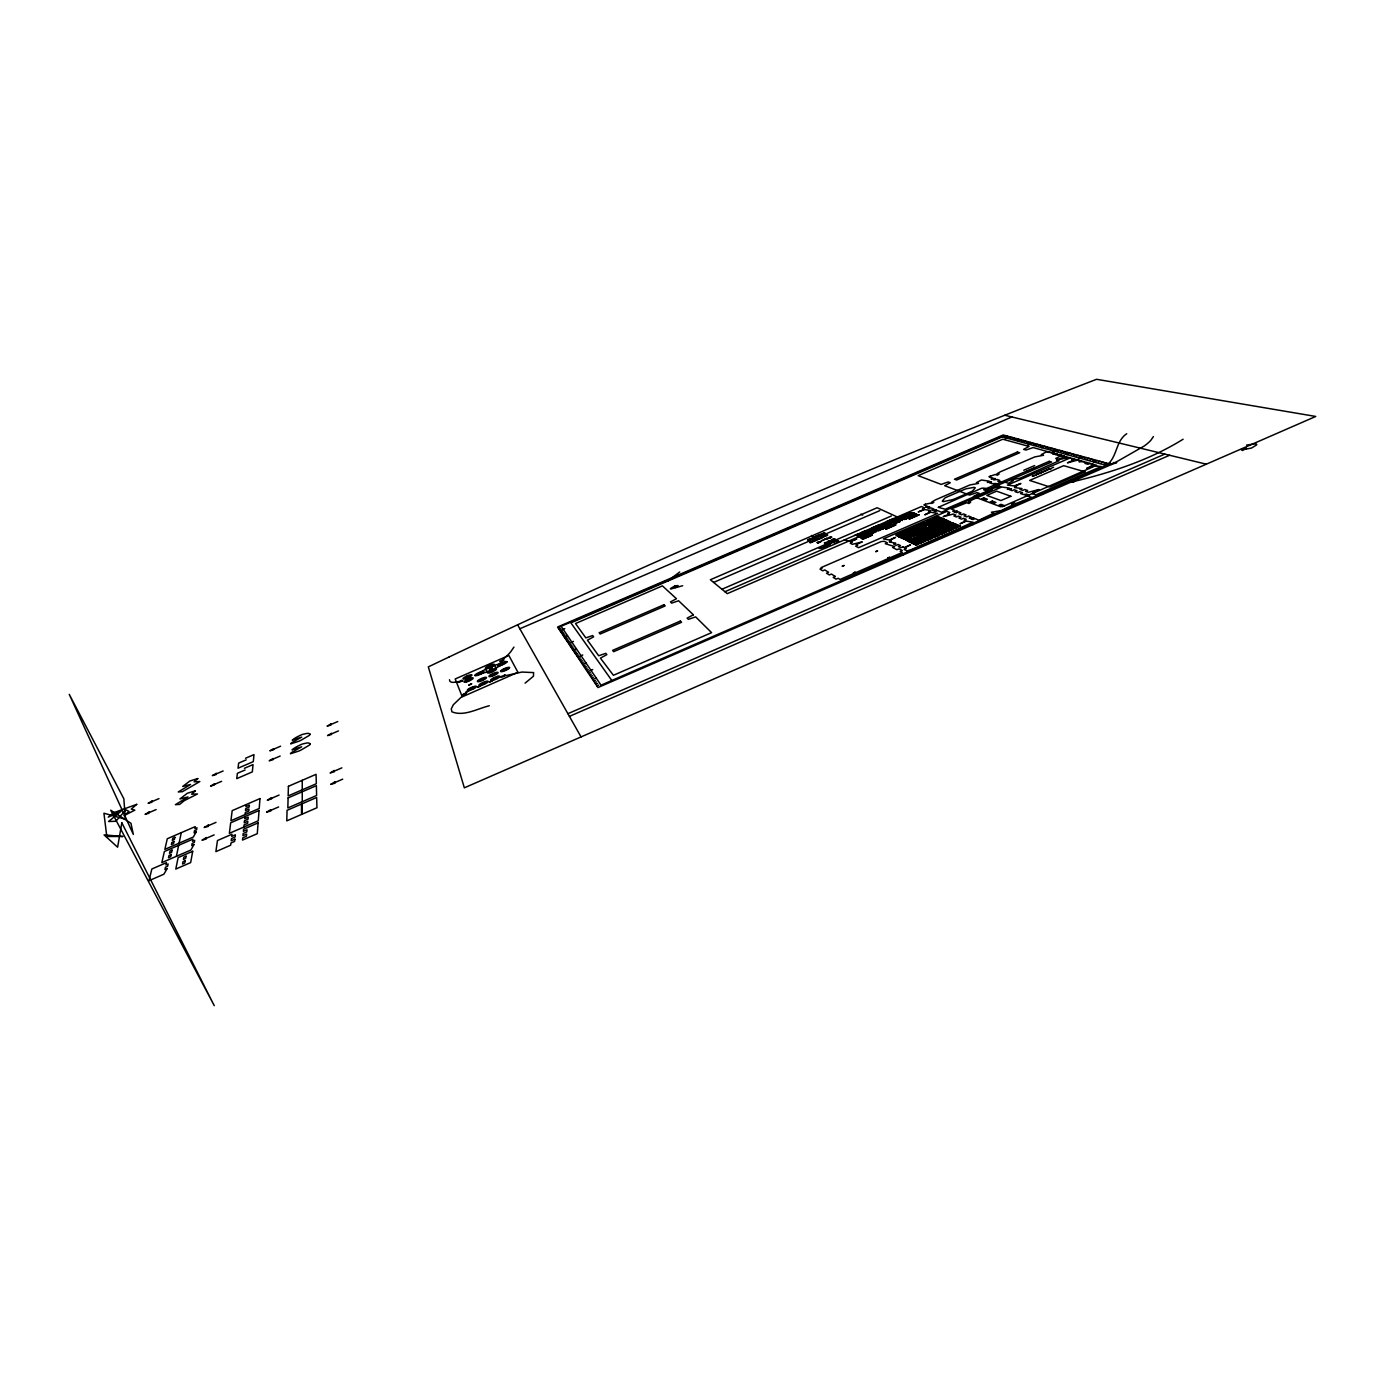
<?xml version="1.0" encoding="UTF-8"?>
<svg xmlns="http://www.w3.org/2000/svg" width="1385" height="1385" viewBox="0 0 1385 1385"><rect width="100%" height="100%" fill="white"/><g stroke="black" fill="none" stroke-linecap="round" stroke-linejoin="round"><path stroke-width="1.5" d="M302.242 801.725L302.242 791.77M302.242 789.831L302.242 780.309M243.829 827.053L244.037 824.941L247.638 823.383L247.828 821.288L244.245 822.846L244.452 820.751L248.036 819.21L248.227 817.15L244.66 818.691L244.868 816.631M245.076 814.588L245.284 812.562L248.815 811.039L248.988 809.03L245.491 810.554L245.682 808.563L249.179 807.039L249.369 805.066L245.889 806.572L246.08 804.616M942.804 533.623L940.311 534.575L942.769 533.537M939.255 535.216L936.866 536.099L939.272 535.06M938.268 534.679L935.775 535.614L938.234 534.575M935.758 536.739L933.369 537.622L934.771 536.151M934.685 535.06L937.212 534.108M932.261 538.263L929.785 539.094L932.278 538.09M931.205 536.566L932.694 535.147L929.197 535.562L931.672 534.679L930.962 535.303M928.764 539.786L926.323 540.635L927.794 539.18M926.773 538.748L925.249 540.046L927.032 539.769M924.228 539.596L925.111 538.973M924.245 540.825L923.414 541.345M923.743 537.311L921.285 538.246L923.726 537.224M922.704 536.93L920.246 537.761L922.722 536.757M923.224 539.129C927.517 536.134 919.432 539.457 924.003 538.332M920.748 541.12L923.293 540.219L920.8 541.189M920.748 542.331L919.571 543.716L921.821 542.712L918.324 543.197L919.571 541.622L917.286 542.556M920.281 538.817L918.757 540.115M919.242 538.419L917.753 539.648L919.519 539.371M917.303 543.768L914.775 544.599L917.286 543.682M916.801 540.288L914.342 541.258L916.783 540.237M915.26 541.656L917.805 540.773L915.329 541.743M915.762 538.73L916.645 538.107M915.312 542.799L912.802 543.716L915.295 542.712M913.771 544.149L916.316 543.249L913.823 544.218M913.286 541.916L910.863 542.764L913.304 541.743M912.3 540.237L914.827 539.336L912.369 540.306M908.422 539.457L905.946 540.358L908.404 539.371M908.837 541.725L911.365 540.842L908.906 541.812M904.007 539.354L905.53 538.038L902.137 538.298L904.543 537.484L903.816 538.107M176.397 856.311L178.665 845.335M179.098 843.188L181.262 832.662M829.84 544.166L828.836 544.599M830.827 543.318L829.546 544.928L826.983 544.98L833.735 542.054L834.791 542.643L833.112 542.505M449.467 679.741C449.398 684.328 457.188 681.576 459.907 681.42M960.238 526.092L957.762 526.992M958.039 525.261L955.65 526.075M957.71 526.871L959.182 525.59M957.052 524.673L954.629 525.625M956.758 527.598L954.248 528.481L956.741 527.477M955.996 524.222L953.572 525.175M955.581 525.954L958.091 525.036M953.261 529.122L950.751 530.005L953.244 528.983M954.525 525.504L957.035 524.586M952.101 527.477L953.555 526.092L951.097 526.941M953.469 525.053L955.979 524.136M953.157 527.927L955.667 527.01M949.764 530.628L947.288 531.528L948.102 530.836M952.534 525.729L950.11 526.681M950.006 526.56C954.49 523.686 946.336 526.854 948.656 525.123M948.708 530.161L947.859 530.715M947.6 529.78L946.821 530.265M950.318 523.703C954.802 520.725 945.124 524.551 949.729 521.539M946.267 532.152L943.808 533.052L944.605 532.342M944.189 531.217L943.341 531.771M946.873 525.192L949.366 524.292L946.976 525.313M943.168 529.693L945.591 528.741M945.141 530.49L946.613 529.122L944.12 529.988M946.267 523.063L943.843 523.963L944.639 523.27M947.305 523.513L944.83 524.378L947.323 523.478M941.661 531.996L944.172 531.078M946.613 520.258L944.189 521.141L946.596 520.137M943.064 529.572L945.574 528.654M941.731 533.19L939.272 534.091L941.731 533.069M940.623 531.546L943.133 530.628L940.692 531.65M945.591 519.808L943.168 520.708L945.574 519.687M943.86 525.002C941.558 527.321 947.427 526.248 949.037 527.148M940.709 532.723L938.199 533.606M938.182 533.519L939.653 532.134L937.16 533.017M943.202 521.695L940.779 522.63L943.185 521.608M944.57 519.375L942.129 520.241L943.566 518.908M942.839 524.551C939.29 527.252 947.392 525.053 946.232 526.854M942.181 521.297L939.722 522.162M939.013 528.914L936.537 529.659L939.013 528.776M937.212 534.246L934.754 535.147M940.415 526.508L939.809 527.148L941.436 526.837M939.774 523.218L938.355 524.361M939.324 524.898L940.813 523.634M941.09 520.933L938.753 521.747M942.527 518.509L941.142 519.825L944.553 519.254M933.663 534.558L936.173 533.64L933.732 534.662M935.567 530.403L933.075 531.148L935.55 530.282M936.901 526.837L939.394 525.919M938.753 522.786L936.347 523.668M936.97 527.997L935.498 529.226L937.506 529.053M940.086 520.5L941.142 520.725M939.705 522.076L942.164 521.176M941.523 518.077L940.138 519.392L943.531 518.821M937.68 522.422L935.377 523.236M935.966 527.547L933.525 528.429M939.134 519.981L936.693 520.847M940.519 517.644L938.078 518.388L940.502 517.523M937.368 525.157L934.944 526.04M934.892 525.936L937.351 525.019M933.525 529.485L931.066 530.368M933.126 532.377L932.503 533.035M931.101 531.442L929.664 532.792L932.122 531.875M932.053 530.732L934.529 529.814M937.056 519.202L934.736 519.998M936.675 520.76L939.134 519.86M933.473 528.326L934.944 526.958L931.516 527.529M938.511 516.778L937.056 517.99L938.805 517.696M931.464 527.408C935.931 524.811 925.613 527.46 931.88 525.59C927.361 528.637 936.97 525.019 932.486 527.823M932.867 525.036L935.342 524.136L932.936 525.14M936.07 517.557L938.493 516.657M931.534 528.533L929.127 529.485M931.032 530.265L933.525 529.364M934.269 522.664L935.723 521.331L932.382 521.92M935.671 520.327L938.112 519.427M933.68 519.444L936.121 518.561M928.591 532.221L931.084 531.321M930.028 529.814L932.52 528.914L930.097 529.918M933.282 522.232L934.719 520.899L931.395 521.47M935.065 518.336L932.78 519.133M926.149 534.194L928.642 533.277M932.694 519.011L935.117 518.128M927.586 531.771L929.075 530.403L926.617 531.269M926.201 535.372C921.406 537.847 931.776 535.199 926.098 537.241C929.525 534.264 921.129 537.795 925.197 534.87M932.278 521.799L933.732 520.466L930.391 521.037M927.638 532.948L925.197 533.831M929.023 529.364L931.499 528.447M925.145 533.727L927.638 532.809M931.291 521.349L932.728 520.033L930.304 520.881M929.3 520.483L931.741 519.583L930.91 520.448M922.687 535.683C926.184 533.069 919.467 534.974 918.913 533.606C919.225 533.692 924.955 533.208 921.717 535.181M924.141 533.26L926.634 532.359L924.245 533.381M929.352 521.608L926.963 522.491L929.352 521.487M513.939 647.089L510.701 651.798A135.574 28.098 -23.8 0 1 508.208 654.586L501.768 660.61M921.666 536.497L919.294 537.311M922.652 530.645L920.246 531.528L922.652 530.524M924.107 528.256L922.67 529.589L926.098 529.122L923.656 530.039L924.349 529.399M925.526 525.885C922.012 528.672 930.045 524.967 923.172 526.767M923.57 524.984L921.215 525.885M920.211 532.584L917.788 533.467L920.211 532.463M921.666 530.195L919.225 530.922L921.666 530.057M923.12 527.806C918.584 530.455 926.513 527.598 924.366 529.191M922.514 524.638L920.246 525.434M919.225 532.134L916.783 533L919.225 532.013M920.609 529.814L918.324 530.628M917.995 535.718C915.398 537.536 921.787 534.835 918.774 534.974M920.107 526.542L917.77 527.339M919.675 528.135L922.116 527.235M921.614 524.101L920.99 524.742L922.583 524.43M918.186 531.753L915.831 532.55M921.112 525.763L923.553 524.863M917.251 530.057L917.874 529.382L916.368 529.728M915.797 533.623L913.425 534.523M919.19 526.023L917.77 527.148M915.277 535.32L917.147 534.991M913.338 535.562L910.932 536.462M916.264 529.607L918.722 528.706M914.758 533.242L912.455 534.056M919.173 524.88L921.596 523.98M913.84 531.528C918.428 528.862 908.093 531.667 914.273 529.693C910.187 532.463 920.09 529.659 913.892 531.65M915.295 529.157L917.736 528.256L915.346 529.26M913.338 534.385L915.797 533.485M916.749 526.785L918.22 525.452L915.797 526.3M911.867 538.003L909.374 538.765L911.849 537.865M914.81 531.996L915.675 531.199M909.91 537.051L907.487 537.951M914.325 528.706C913.338 526.75 919.588 527.685 914.377 528.81M910.88 536.341L913.338 535.441M910.811 537.605L908.456 538.419M908.404 538.298L910.88 537.397M909.91 535.874L910.776 535.285M911.382 533.467L913.84 532.567L913.131 533.19M907.435 537.83L908.093 537.138L906.534 537.484M908.941 535.406C913.148 532.515 905.253 535.822 909.703 534.679M909.374 531.303L907.556 531.615L910.966 531.286M916.697 514.424L914.394 515.185M908.075 529.97L905.686 530.853L908.075 529.849M907.539 532.809C903.349 535.545 911.365 532.55 906.811 533.294M903.591 535.978L906.05 535.077L903.695 536.099M905.634 531.892L904.197 533.225L906.604 532.307M914.879 513.506L913.459 514.649M905.097 534.731L902.691 535.614L903.505 534.922M914.377 515.099L916.749 514.216M904.699 531.407L903.245 532.584M913.944 513.108L912.542 514.199M911.572 513.852L913.927 512.987M901.687 535.043L904.145 534.16M910.135 517.211L907.816 518.059M901.687 536.22L900.233 537.553L903.591 537.138M903.193 533.831L900.769 534.679M899.229 536.982L900.752 535.718M900.752 534.593L903.193 533.692M909.201 516.778L906.846 517.626L907.66 516.986M902.241 532.204L904.682 531.321M898.294 536.532L900.735 535.631M907.764 517.955L910.135 517.09M909.72 514.112C905.53 516.778 913.425 513.697 908.993 514.77M897.342 536.064L899.783 535.164L897.393 536.168M907.348 514.856L908.802 513.662M906.413 514.458L908.785 513.593M904.059 517.384L901.739 518.232M902.154 516.622L899.904 517.401M901.687 518.128L903.141 516.934M900.215 521.504L897.878 522.37M899.281 521.072L898.675 521.695L900.198 521.383M900.769 517.713L903.124 516.847M896.909 521.833L899.281 520.968M894.329 522.751C897.67 521.297 892.477 525.659 896.909 522.907M899.852 517.298L902.206 516.432M898.311 520.743L896.026 521.487M896.545 519.808L895.143 520.916M896.008 521.401L898.363 520.535M894.191 520.552L896.545 519.687M489.372 682.026L492.298 680.762L489.494 682.182M892.373 520.777L890.001 521.643L892.356 520.691M890.261 525.815L887.975 526.681M887.889 526.56L890.261 525.694M891.057 523.98C893.273 522.405 885.482 525.296 889.966 522.63M889.36 525.382L888.512 526.11M887.491 524.603L885.205 525.348M886.989 526.127L888.478 524.915M492.316 668.089L489.511 669.301M886.59 524.171L884.322 524.915M886.088 525.694L888.46 524.828M882.73 528.239L880.41 529.105M885.707 523.738L884.322 524.794M885.188 525.261L887.56 524.396M883.63 528.689L881.293 529.537M480.63 685.99L477.704 687.22M489.424 669.145L492.281 667.916M883.405 524.413L885.777 523.547M881.258 529.434L882.124 528.672M477.652 687.081L480.595 685.817M878.592 528.118L880.964 527.252M876.099 531.113C870.871 531.667 877.069 533.312 876.116 531.078M877.709 527.685L880.064 526.819M879.181 526.508L878.332 527.235M875.909 527.893L873.571 528.776L875.891 527.806M873.675 533L871.338 533.848M876.826 527.252L879.181 526.387M853.42 572.871L855.376 572.126L853.472 572.974M870.421 533.294L871.927 532.065M871.303 533.744L873.675 532.879M869.555 532.844L871.061 531.632M465.931 692.154L468.874 690.89L466.018 692.31M868.689 532.411L871.044 531.546M468.84 685.021L471.748 683.774L468.926 685.177M862.145 535.389L865.313 534.939M867.806 531.961L868.464 531.303L867.027 531.65M866.162 535.424L863.79 536.168L866.179 535.389M862.768 536.93L860.518 537.709M864.448 534.489L862.976 535.822L865.227 535.06M863.634 537.38L861.383 538.159M866.941 531.528L869.313 530.663M861.903 536.48L859.652 537.259M861.331 538.055L862.232 537.276M863.582 534.039L861.297 534.939M862.699 533.64L862.059 534.264L863.548 533.935M862.076 535.268L864.43 534.402M858.769 536.705L860.275 535.476L858.648 535.735M860.362 534.385L862.682 533.502M859.618 537.155L861.989 536.289M857.904 536.255L859.392 534.922L857.055 535.805M827.278 545.655L826.395 546.054M1153.428 436.569L1150.848 440.291A66.67 14.733 -19.3 0 1 1144.304 445.97L1115.15 462.625M918.722 535.043L915.381 535.441M910.914 531.182L909.027 531.476M889.568 557.428L887.698 558.12M887.629 557.982L889.568 557.272M877.519 551.005L875.684 551.68L877.519 550.866M889.932 522.699C884.876 523.98 888.962 521.366 888.356 522.699M857.142 535.926L858.683 535.545M1108.173 464.01C1117.331 455.578 1115.929 440.915 1126.732 433.713M1023.775 470.242L1034.664 465.568M823.694 546.556L827.226 545.43M827.693 535.251L826.222 535.839M494.376 678.581C498.808 676.538 490.03 681.576 494.255 678.996M484.265 683.186L482.898 683.792M494.514 668.817L495.345 667.864A17.087 3.705 -23.4 0 0 494.41 665.908L493.164 665.839M482.759 683.601L484.213 682.978M487.26 668.384L486.429 669.353A17.053 3.705 -23.2 0 0 487.33 671.309L488.576 671.396M1045.433 471.108L1043.58 471.696M1047.839 470.034L1045.917 470.675M1043.424 471.454L1045.45 470.796M1045.744 470.433L1047.77 469.792M464.113 694.439L453.362 704.705L451.285 708.826L451.891 711.821C463.992 716.737 477.513 708.601 489.32 705.761M497.959 676.59L496.263 677.646L498.098 676.399M667.501 581.215L679.723 571.97M525.088 683.151L533.433 676.226L533.623 672.591L521.937 672.054L503.898 676.001M824.023 536.047L827.52 534.748M1042.836 471.991L1042.334 472.268M1036.707 474.328L1038.023 474.12M824.317 542.747L827.745 542.262L826.429 542.66M1183.102 439.235C1149.844 459.907 1112.293 472.198 1074.448 481.357M821.305 540.687L823.227 539.89M1036.88 474.207L1035.997 475.245M824.75 546.123L826.17 545.69M821.218 537.605L820.907 537.778A4.311 0.935 -21.1 0 1 820.301 537.744L821.669 537.276M835.103 541.483L836.176 541.189M946.232 527.079L945.557 527.72L947.513 527.425M949.694 525.573L949.019 526.213L952.499 525.642M928.608 537.241L927.24 536.93M929.491 537.986L928.798 538.644L930.633 538.401M828.282 537.674L830.861 537.397L829.944 537.795M926.461 524.101C922.306 525.452 927.725 522.318 924.747 523.132C921.06 524.517 923.916 521.816 924.868 522.768C920.021 525.988 933.628 522.63 926.236 523.997M930.616 523.184L929.976 523.824L932.347 522.889L928.902 523.357L929.612 522.734M903.799 538.315L903.089 538.955L904.786 538.575M926.911 527.218C920.696 527.858 934.788 527.65 928.764 528.377M908.318 537.034L905.53 536.982L906.257 536.376M912.594 536.272C913.702 536.549 914.689 537.086 915.537 537.692M946.007 520.691C943.393 523.08 950.681 519.479 945.661 520.847M927.621 531.857L930.097 530.94L928.452 531.182M915.831 538.8L918.29 537.847L916.42 538.211M939.688 527.2C938.892 528.516 945.314 526.542 940.709 527.668M901.635 533.796L898.882 533.762L901.289 532.792L900.579 533.398M928.625 522.301C926.184 523.98 933.248 521.262 930.616 522.976M872.862 530.213L871.961 529.988M876.03 529.035L875.337 529.659L876.93 529.278M891.507 521.539L893.273 521.193L891.75 521.227M867.841 534.212L867.183 534.852L868.759 534.454M876.792 529.537L878.54 529.122L874.437 529.07L876.774 528.256L876.134 528.983M892.511 521.903C894.848 521.712 893.169 523.582 896.891 522.82M868.603 534.714L870.351 534.316L866.283 534.385L868.603 533.415L867.876 534.021M891.022 524.188C892.719 524.811 890.745 524.049 890.243 523.703M906.621 516.622C908.941 517.557 904.145 515.601 906.76 516.363M901.999 520.067C899.99 520.31 900.267 518.527 900.839 519.946C902.881 520.085 902.553 520.95 901.981 520.275M910.863 515.601L912.525 515.324L909.218 515.774L911.572 514.822L910.966 515.549M871.996 529.78L870.247 530.109L874.351 530.109L871.996 531.061L872.723 530.472M941.211 524.551L940.398 525.452L943.86 524.88M912.109 538.973C912.022 537.467 909.27 540.635 913.304 539.544M909.495 541.206C912.265 538.765 905.046 542.314 909.858 541.05M913.079 539.44L913.823 538.817L911.867 539.077M918.29 536.826L920.748 535.908L918.757 536.082M910.724 541.362L909.876 542.297L911.815 542.002M914.169 540.081C911.243 542.089 919.138 538.782 913.823 540.029M917.649 538.349L916.818 539.284L918.532 538.886M911.451 542.176L912.317 541.258L910.361 541.518M929.647 533.744C923.708 535.32 931.707 533.658 929.941 534.835M934.944 531.061C932.192 533.069 939.757 529.762 934.598 531.009M938.407 529.347C935.533 531.84 943.029 528.204 938.407 529.555M912.68 542.331L911.849 543.249L913.563 542.868M932.503 532.809L931.689 533.727L934.165 532.792L930.651 533.242L933.109 532.238M950.387 523.807L952.845 522.872L951.062 523.166M913.425 543.128L914.256 542.21L912.68 542.539M953.157 523.859L953.867 523.236L951.859 523.513M925.007 538.8L925.734 538.176L923.76 538.436M922.635 540.964L921.821 541.673L925.318 541.189L922.825 542.158L923.639 541.448M927.829 538.176L930.27 537.19L926.738 537.674M949.366 528.239L950.093 527.598L946.647 528.187M943.566 531.875L942.752 532.584L946.267 532.013M947.046 530.143L946.249 531.061L949.746 530.507M952.188 528.533L949.677 529.451L951.582 529.312M897.982 535.597C899.696 532.307 892.356 536.289 898.121 535.32M912.525 530.161L913.373 529.278L910.032 529.832L911.382 528.343L909.045 529.243L910.741 529.001M939.913 518.077L939.117 518.959L940.813 518.561M907.885 533.692L907.054 534.593L908.733 534.212M927.344 524.396L926.53 525.279L928.21 524.898M901.877 537.38L901.185 538.021L902.743 537.692M921.51 527.789L920.713 528.689L924.089 528.135M908.612 534.471L909.426 533.571L907.867 533.917M906.275 536.151L907.002 535.528L904.578 536.393L907.971 535.995L907.348 536.774M935.896 522.647L936.693 521.747L933.334 522.335M910.672 535.129L911.365 534.489L909.46 534.783M926.773 527.477C924.124 529.191 931.638 526.404 928.66 528.222M930.079 526.04L930.91 525.175L929.197 525.538M905.738 539.042L906.465 538.419L904.526 538.678M923.016 531.753L922.22 532.446L925.647 531.978L923.172 532.896L924.02 532.204M913.581 536.739C913.961 539.492 920.506 535.631 915.312 537.57M917.008 535.251L916.316 535.891L918.255 535.614M923.916 532.048L924.626 531.442L921.215 531.805L923.639 530.974L922.808 531.65M927.223 530.836C928.781 527.529 921.354 531.546 927.344 530.559M947.046 521.124L946.249 522.024L947.963 521.626M867.01 533.571C867.287 531.736 864.621 533.502 864.171 532.55C866.456 532.307 865.261 533.692 867.218 533.675M911.365 512.744C905.755 513.61 916.853 512.138 911.469 512.883M873.71 530.853C871.026 532.792 878.298 529.537 873.398 530.801M899.107 519.046L898.432 519.652L900.769 518.769L897.497 519.098L899.834 518.267L899.021 518.908M893.342 522.18L894.156 521.539L892.425 521.764M882.418 526.092C883.578 527.754 887.369 524.88 882.955 526.646C884.34 524.309 878.194 527.235 882.747 526.127M896.857 520.656L895.143 521.089M884.53 526.992C882.02 528.914 889.014 525.694 884.201 526.958M832.801 539.631L833.978 539.129M486.81 668.47L474.916 675.499L488.195 671.656M494.964 668.73L506.841 661.874L493.527 665.579M821.738 537.519L822.863 537.034M903.834 531.978L902.293 532.325M903.938 532.134L905.634 531.771M910.724 529.208C914.446 527.564 908.872 531.563 912.663 529.884M915.831 526.456L917.614 526.213M930.928 520.241L929.335 520.57M901.618 534.004L899.904 534.264M918.359 526.56L916.766 526.871M918.463 526.716L920.159 526.335M928.521 522.145L930.339 521.92L929.508 522.595M919.432 527.148L921.146 526.785M898.38 536.653L900.008 536.255M939.792 518.336L941.506 517.955M920.315 527.443L918.757 527.789M937.524 520.189L935.723 520.431M940.796 518.769L942.527 518.388M900.925 536.93L902.639 536.549M928.21 525.105C931.949 523.443 926.392 527.46 930.201 525.781M938.303 520.518L940.138 520.293M929.214 525.331C925.284 527.027 931.361 522.907 926.981 524.551M938.026 523.478L939.757 523.097M911.745 535.753L909.962 535.995M938.943 523.755L937.351 524.101M939.047 523.911L940.779 523.547M905.842 539.198C904.942 540.842 909.478 537.744 904.024 539.406M912.49 536.116L914.325 535.908M916.16 534.731L914.325 534.818L916.783 533.952M936.52 525.694L938.372 525.469M940.069 524.153L938.424 524.569M940.069 524.361L941.8 523.98M937.766 526.248L935.948 526.49M947.946 521.833L949.694 521.452M928.348 531.026L926.652 531.407M935.221 528.239L936.97 527.875M938.563 526.594L937.991 527.391L939.93 527.096M946.682 521.297C951.27 519.565 944.864 523.703 948.985 522.076M948.985 522.284C952.932 520.656 947.167 524.551 951.062 522.959M936.243 528.706L937.991 528.326M919.882 536.497L921.717 536.289M930.253 531.996L928.694 532.359M930.356 532.152L932.105 531.788M917.511 538.626L919.259 538.263M928.019 534.073L926.201 534.298M952.222 523.565C950.041 524.863 958.472 523.045 952.482 524.707M918.515 539.111L920.246 538.73M929.041 534.541L928.227 535.233L930.166 534.956M949.573 525.417L950.404 524.742L948.777 525.071M919.501 539.579L921.285 539.267L918.844 540.254M938.943 532.758L937.212 533.156M944.154 530.143L945.886 529.745M938.926 532.983L940.692 532.602M947.634 528.637L949.487 528.395M919.034 542.314L917.32 542.712M919.017 542.539L920.783 542.158M926.011 539.509L927.76 539.129M929.387 537.83L931.257 537.605M950.543 528.845L948.69 529.087M954.023 527.339L952.17 527.581M927.015 539.977L928.781 539.613M955.079 527.806L953.226 528.049M958.455 526.127L956.654 526.387L959.164 525.504M958.437 526.335L960.22 525.954M878.35 527.027L876.878 527.356M883.457 524.517L885.136 524.274M888.235 522.751L887.647 523.513L889.239 523.132M857.956 536.359L859.496 536.185M869.538 531.857L867.893 532.082M889.222 523.322L890.867 522.976L890.157 523.565M905.6 516.051C908.023 514.216 901.393 517.246 905.928 516.103M908.889 514.631L907.4 514.96M860.362 536.636L861.089 535.822L859.306 536.082M868.759 532.533L870.317 532.134M893.533 522.284L892.788 522.959L894.364 522.56M903.228 517.903L904.976 517.678M862.076 537.536L863.703 537.19M872.152 533.173L870.472 533.398M878.783 530.299L879.423 529.555L877.103 530.542L880.306 530.005L878.021 530.992M888.529 525.902L887.041 526.231M881.985 528.914L883.63 528.568M915.208 514.545L913.529 514.787M829.096 537.484L831.831 537.155L830.273 537.83A5.263 1.16 -21.1 0 1 829.632 538.09L829.563 538.124M1038.161 474.311L1037.971 474.016M592.641 679.533L596.173 678.009M1093.908 462.036L1097.301 460.564M1093.094 464.235L1091.051 465.118L1092.903 465.637L1086.74 468.338L1093.631 465.845L1101.248 466.503L1035.928 494.878L1032.552 493.718L1034.612 492.818L1032.864 492.229L1039.079 489.528L1028.414 492.298L1025.592 491.346L1027.618 490.463L1024.813 489.494L1022.771 490.377L1019.983 489.424L1022.009 488.559L1014.478 487.555L1016.486 486.672L1014.824 486.118L1020.901 483.486L1014.201 485.91L1007.397 485.131L1070.259 457.898M593.698 681.126L595.481 680.347M1098.426 462.071L1100.123 461.326M594.754 682.701L596.537 681.939M1101.248 462.832L1102.962 462.105M595.827 684.311L597.61 683.532M1104.105 463.611L1105.819 462.884M596.9 685.921L598.701 685.142M1106.979 464.408L1108.692 463.663M567.902 713.708L1164.785 454.107M569.425 716.374L1169.581 455.267M810.19 539.215L808.148 539.925L810.035 539.111M817.185 536.203L818.691 535.545M814.847 537.605L811.852 538.886M569.477 644.821L571.105 644.112M713.621 582.41L879.769 510.632M1033.539 444.343L1035.114 443.667M815.367 540.133L813.462 540.946L815.523 540.219M818.881 538.609L816.994 539.423L819.054 538.696M570.378 646.154L572.005 645.445M1035.945 445.001L1037.504 444.325M571.278 647.505L572.905 646.795M1038.352 445.658L1039.91 444.983M572.178 648.855L573.823 648.145M819.643 542.02L817.566 542.747L820.838 541.916L816.908 542.574L819.868 542.158L817.825 543.041M830.619 537.259L829.719 537.657A4.242 0.935 -21.1 0 1 829.199 537.692M1040.776 446.316L1042.351 445.641M573.078 650.223L576.385 648.786M1041.624 447.667L1044.792 446.299M829.944 540.721L828.472 541.951M573.996 651.591L575.658 650.881M828.195 541.656L830.117 540.825M1045.658 447.649L1047.25 446.974M828.299 541.847L831.329 540.704L827.52 541.483M721.931 589.248L891.351 515.982M574.913 652.976L576.576 652.248M1048.133 448.324L1049.726 447.632M835.969 541.085L838.704 540.964L837.146 541.639A5.332 1.195 -21 0 1 836.505 541.916L836.505 541.916M837.302 540.981L836.661 541.258A4.311 0.952 -21 0 1 836.055 541.518M575.848 654.361L577.51 653.633M836.575 541.466L837.492 541.068M1050.626 449L1052.219 448.324M576.783 655.763L578.463 655.036M724.926 591.707L921.423 506.529L924.505 507.845L922.548 508.676L924.159 509.368L918.203 511.931L924.678 509.593L930.616 510.424L928.642 511.273L930.287 511.965L924.799 514.804L930.824 512.208L937.662 513.402L858.51 547.698L855.67 546.157L857.679 545.292L856.224 544.495L862.266 541.881L852.312 544.322L850.251 543.197L852.225 542.349L850.805 541.57L856.796 538.973L850.338 541.31L844.244 539.925M1053.119 449.692L1054.729 449M577.718 657.165L582.756 655.001M1052.427 451.77L1057.257 449.692M578.67 658.585L580.35 657.858M1058.192 451.077L1059.802 450.367M579.623 660.022L581.319 659.295M1060.737 451.77L1062.364 451.077M953.157 499.535L970.227 492.16A7.41 1.627 -20.2 0 0 972.408 491.086L975.265 487.866A12.863 2.839 -20.2 0 0 973.932 487.381L966.159 488.784A7.392 1.627 -20.2 0 0 963.7 489.736L946.803 497.042A7.531 1.662 -20.3 0 0 944.847 498.063L942.285 501.11A12.863 2.839 -20.2 0 0 943.497 501.595L953.157 499.535M580.592 661.459L582.271 660.732M1063.316 452.48L1064.944 451.77M581.544 662.913L583.258 662.168M1065.896 453.189L1067.523 452.48M208.304 825.702L216.008 822.361M271.443 798.366L279.112 795.042M334.252 771.168L341.87 767.861M1028.813 470.571L1035.634 467.611M582.531 664.367L585.942 662.896M1066.883 454.609L1070.138 453.189M583.5 665.839L585.214 665.094M1071.142 454.609L1072.769 453.899M584.487 667.31L586.219 666.566M1073.773 455.336L1075.418 454.626M585.491 668.799L587.205 668.055M1076.439 456.063L1078.101 455.353M1034.682 475.159L1032.344 476.18L1034.543 475.748M1039.425 473.358L1041.295 472.943L1039.875 472.908M1051.752 467.922L1053.621 467.264M1042.299 472.285L1040.897 472.458L1042.922 471.783M1073.687 458.851L1071.696 459.716L1073.479 460.201L1067.437 462.832L1077.946 460.028M586.496 670.305L588.209 669.561M1079.123 456.79L1080.785 456.08M587.5 671.812L592.711 669.561M1078.5 458.972L1083.486 456.808M206.261 838.306L214.138 834.895M270.785 810.346L278.61 806.953M334.945 782.525L342.718 779.149M588.521 673.335L590.252 672.591M1084.542 458.279L1086.204 457.552M1080.941 460.859L1078.932 461.724L1083.936 461.69M589.543 674.876L591.291 674.114M1087.277 459.024L1088.956 458.297M590.564 676.417L592.313 675.655M1090.03 459.768L1091.709 459.041M1086.965 462.538L1084.94 463.404L1087.987 464.269L1090.012 463.386M591.603 677.975L593.369 677.213M1092.817 460.53L1094.496 459.803M519.842 628.755L1011.916 416.972M245.509 758.27L253.974 754.617L253.316 761.629L238.012 768.225L238.653 763.1L246.218 759.846M151.935 801.655L158.981 798.608M216.129 773.973L223.141 770.96M273.624 749.198L280.601 746.186M330.825 724.545L337.767 721.55M558.415 628.236L559.973 627.561M1002.325 436.864L570.897 622.852L611.806 680.502M1003.831 436.223L1005.32 435.582M559.228 629.465L560.804 628.79M1006.029 436.829L1007.536 436.171M560.059 630.694L564.768 628.669M1005.216 438.733L1009.752 436.777M244.401 768.311L253.039 764.589L252.33 771.895L236.731 778.63L237.389 773.297L245.11 769.973M560.89 631.941L562.466 631.266M1010.461 438.041L1011.985 437.383M561.721 633.187L563.297 632.512M1012.712 438.647L1014.236 437.989M148.957 812.666L156.141 809.567M214.433 784.412L221.583 781.33M273.053 759.119L280.168 756.054M331.379 733.963L338.459 730.899M562.57 634.451L564.145 633.759M1014.963 439.27L1016.486 438.612M563.401 635.715L564.993 635.023M1017.231 439.893L1018.771 439.235M564.266 636.996L567.452 635.611M1017.992 441.174L1021.057 439.859M565.115 638.277L566.725 637.585M1021.818 441.14L1023.359 440.482M565.98 639.558L567.59 638.866M1024.138 441.78L1025.679 441.105M566.846 640.874L568.456 640.164M1026.458 442.404L1028.016 441.746M567.712 642.173L569.339 641.48M1028.813 443.044L1030.371 442.386M568.594 643.488L573.459 641.394M817.011 536.099L818.518 535.458M1028.051 445.035L1032.725 443.027M822.153 537.588L824.075 536.93L822.274 536.688L823.123 537.172M833.528 539.579L835.207 539.025L833.355 538.782L834.237 539.267M822.396 537.657L821.27 538.072M825.616 535.406L826.845 535.095M833.268 539.7L832.333 540.202M1028.761 470.588L1026.943 471.16M825.997 543.007L824.594 543.422M1004.35 505.906L1000.68 506.754L973.43 496.505L979.212 493.372L977.066 492.575L969.569 495.086L944.691 485.702L950.283 482.742L948.171 481.945L941.177 484.404L918.186 475.661L1002.809 439.218L1029.038 446.437L1023.619 449.363L1025.973 450.038L1033.123 447.563L1061.412 455.44L1055.768 458.487L1058.175 459.162L1065.688 456.6L1096.643 465.273L1002.671 506.598L998.931 505.196L1000.974 504.313L1004.731 505.698M884.825 524.222L886.66 523.963M862.18 534.212L860.483 534.506M868.343 531.355L870.178 531.096M879.562 527.512L877.744 527.789M860.154 536.532L858.804 536.809M870.092 532.238L871.927 531.978M907.331 516.934L909.201 516.674M861.02 536.982L862.838 536.739M898.796 521.643L896.961 521.937M914.342 527.633L912.421 527.772L914.844 526.923M917.268 526.162L919.19 525.902M921.112 524.69L919.259 525.002M908.525 531.009L906.604 531.286L909.027 530.299M899.765 536.359L901.687 536.099M907.036 533.398L905.115 533.658L907.539 532.688M917.753 529.416L919.692 529.157M901.168 536.809L899.246 537.068M939.671 521.002L937.783 521.314M915.329 531.355L917.268 531.096M933.854 524.413L931.897 524.673L934.321 523.686M936.797 522.924L938.753 522.647M934.373 524.846L936.347 524.586L933.906 525.573M907.971 537.19L909.91 536.93M936.485 528.603L934.546 528.88M934.044 530.542L932.157 530.853M945.643 529.849L947.652 529.572M949.123 528.343L951.131 528.066M922.289 540.912L924.28 540.652M926.253 539.388L924.349 539.7M825.668 546.625L824.3 547.006M1070.241 482.413L1075.21 480.491L1073.669 482.24L1069.687 482.24M1037.746 474.363L1036.672 474.484M675.101 587.846L682.666 585.734M493.077 678.529L494.081 678.356M1246.552 445.087L1255.485 443.806A8.847 2.077 -18.1 0 1 1256.611 444.914L1251.486 448.065L1244.526 449.381M832.714 539.371L831.364 539.856A4.363 0.97 -21 0 0 831.831 539.786M906.517 514.562L909.703 513.991M942.856 523.53L946.267 522.941M886.175 525.815L889.36 525.261M937.022 526.958L940.415 526.369M911.486 533.589L914.827 533.035M926.755 538.644L923.293 539.198M912.559 514.372L915.814 513.8M939.497 517.09L936.121 517.661M937.126 518.994L933.732 519.548M937.732 522.214L934.304 522.751M897.463 520.119L894.277 520.673M939.394 525.002L942.821 524.43M954.611 526.56L951.166 527.131M924.539 525.313L922.098 526.213L925.526 525.763M919.727 528.239L923.103 527.685M945.211 530.611L948.708 530.039M920.679 529.607L917.303 530.161M882.73 528.118L879.562 528.672M918.238 531.546L914.827 532.082M906.586 532.221L903.245 532.775M925.18 534.783L921.752 535.337M934.754 536.099L931.274 536.653M872.792 532.429L869.59 532.965M905.097 534.61L901.739 535.164M922.756 535.805L926.184 535.251M935.775 536.566L930.218 536.151M944.206 522.058L941.731 522.959L945.228 522.491M902.691 518.665L905.894 518.094L903.574 519.081M935.948 527.408L932.572 527.997M881.847 527.685L878.679 528.239M912.369 534.974L908.993 535.528M1004.8 415.24L1206.318 464.183M1036.482 474.778L1035.928 475.02M945.211 531.546L941.679 532.1M1041.52 494.064L1042.593 494.428M1029.47 495.051L1025.212 495.553L1027.064 494.22L1023.307 494.514L1020.503 493.545L1022.545 492.662L1019.741 491.692L1017.715 492.575L1014.945 491.606L1016.971 490.74L1014.218 489.788L1012.193 490.654L1009.475 489.719L1011.483 488.853L1007.345 489.355L1009.198 488.057L1001.701 487.018L972.824 499.535L968.444 502.011L970.677 502.184L968.877 503.534L966.765 502.72L951.183 508.918L954.784 510.373L952.776 511.238L954.282 511.861L957.347 511.03L954.871 512.104L956.394 512.727L958.403 511.844L960.948 512.883L958.922 513.766L961.467 514.804L963.493 513.922L966.072 514.978L964.029 515.861L966.609 516.917L968.669 516.034L971.283 517.09L969.223 517.99L970.798 518.631L973.967 517.782L971.422 518.89L973.032 519.548L975.092 518.648L978.953 520.223L993.72 513.194L991.47 512.312L1001.476 510.442L1013.612 504.555L1011.275 503.707L1014.634 502.859L1015.326 503.811L1031.565 497.371L1027.41 495.934M972.183 524.188L973.153 524.586M893.619 518.561L886.469 521.643M860.864 514.181L862.716 515.064M879.319 524.742L872.152 527.841M864.984 530.94L860.743 532.896M902.431 554.485L903.297 554.935M858.717 533.779L854.614 535.424M824.802 535.839L825.979 535.631L823.919 536.116M824.144 539.925L823.348 540.254M821.859 540.894L821.097 541.241M811.437 535.51L813.134 536.48M816.509 539.354L820.232 538.592L817.41 539.804M813.566 537.986L811.956 537.847L812.787 538.315M810.415 539.336L807.507 539.769L811.368 539.111L808.563 540.323M812.978 540.877L816.7 540.115L813.878 541.327M914.879 513.402L911.59 513.939M904.059 517.263L900.787 517.8M517.609 624.825L581.042 736.907M302.242 803.75L302.242 814.138L316.94 807.749L316.663 797.483L302.242 803.75M301.514 804.062L301.497 814.467L286.782 820.855L287.059 810.329L301.514 804.062M823.157 533.312L820.232 535.268L820.041 534.35L825.2 533.121L823.157 533.312M288.097 797.899L287.838 807.957L316.611 795.475L316.369 785.659L288.097 797.899M288.409 786.299L288.149 795.925L316.317 783.737L316.074 774.319L288.409 786.299M270.819 809.654L270.733 811.039L266.543 812.181L270.819 809.654M271.495 797.691L271.408 799.024L267.305 800.149L271.495 797.691M273.087 758.547L273.018 759.707L269.192 760.78L273.087 758.547M273.641 748.644L273.589 749.752L269.85 750.826L273.641 748.644M938.355 507.343L945.262 509.23L987.211 491.104C991.868 489.32 982.588 487.001 980.563 488.715L938.372 507.291M258.112 822.898L257.281 833.666L242.514 840.072L242.739 837.873L246.409 836.263L246.617 834.082L242.964 835.674L243.171 833.493L246.824 831.9L247.032 829.753L243.396 831.329L243.604 829.182L258.112 822.898M259.064 810.485L258.268 820.786L229.356 833.337L230.672 822.794L259.064 810.485M259.982 798.591L259.22 808.476L230.914 820.734L232.178 810.64L259.982 798.591M466.156 692.725L466.052 693.954L462.174 694.924L466.156 692.725M485.564 682.545L481.53 684.311L485.564 682.58M517.938 672.331L462.278 696.845L455.198 678.962L508.849 655.451L517.938 672.331M234.879 839.172L234.636 841.387L230.949 842.98L230.672 845.214L215.87 851.654L217.462 840.539L231.987 834.22L231.728 836.384L235.381 834.809L235.138 836.99L231.468 838.566L231.208 840.764L234.879 839.172M310.24 743.814L310.015 744.42A6.786 1.437 -24.5 0 1 309.27 745.182L301.48 749.787A34.036 7.133 -24.5 0 1 299.177 750.93L290.452 753.769A6.458 1.368 -24.6 0 1 291.854 752.332L301.705 746.792L292.045 749.874L294.866 747.779A14.993 3.186 -24.5 0 1 297.013 746.532L300.614 744.749A6.475 1.368 -24.5 0 1 302.744 743.918L306.847 743.018A21.658 4.588 -24.6 0 1 308.768 743.001L310.24 743.814M693.383 614.802L687.133 618.125L688.38 619.337L695.634 616.879L711.596 632.651L613.399 675.291L600.415 658.135L606.838 654.655L605.851 653.322L598.684 655.746L587.448 640.147L593.628 636.858L592.659 635.542L585.855 637.896L575.519 623.544L662.394 585.872L676.451 598.718L670.461 601.938L671.673 603.133L678.598 600.761L693.383 614.802M310.084 734.188L309.859 734.777A6.648 1.385 -24.4 0 1 309.149 735.504L301.497 739.988A33.379 6.873 -24.5 0 1 299.247 741.113L290.677 743.901A6.336 1.316 -24.5 0 1 292.062 742.516L301.722 737.114L292.235 740.144L295.005 738.118A14.698 3.064 -24.4 0 1 297.117 736.907L300.649 735.158A6.336 1.316 -24.4 0 1 302.726 734.344L306.76 733.444A21.225 4.415 -24.5 0 1 308.647 733.409L310.084 734.188M922.289 539.735L919.778 540.687L922.272 539.769M918.307 544.218L915.762 545.084L918.255 544.34M918.809 541.258L916.281 542.21L918.792 541.293M206.382 837.579L206.14 839.05L202.002 840.158L206.382 837.579M208.425 824.993L208.2 826.412L204.149 827.503L208.425 824.993M214.519 783.806L214.329 785.018L210.555 786.091L214.519 783.806M216.233 773.401L216.043 774.561L212.338 775.617L216.233 773.401M909.408 539.89L906.898 540.739L909.356 540.012M121.828 822.811L117.621 847.205L104.065 834.913L122.971 836.488L106.801 836.488L103.927 813.22L125.377 819.227L123.836 798.747L69.25 694.335L133.358 834.462L130.934 823.261L110.713 810.208L214.277 1005.7L121.828 822.811M192.705 851.273L190.663 862.595L175.791 869.053L178.128 857.592L192.705 851.273M193.9 844.677L190.922 850.009L161.837 862.613L164.365 851.515L192.93 839.137L192.532 841.284L194.679 840.349L194.298 842.513L192.134 843.448L191.736 845.612L193.9 844.677M196.22 831.9L193.329 837.025L164.867 849.351L167.291 838.721L195.233 826.62L194.852 828.68L196.964 827.763L196.583 829.823L194.471 830.74L194.09 832.818L196.22 831.9M185.226 860.743L184.776 863.028L182.56 863.998L183.01 861.695L185.226 860.743M186.092 856.207L185.659 858.458L183.443 859.41L183.893 857.159L186.092 856.207M1010.877 496.297L1000.87 500.556L986.864 495.432L996.646 491.173L1010.877 496.297M171.169 854.528L170.701 856.744L168.52 857.696L169.005 855.463L171.169 854.528M172.121 850.13L171.653 852.329L169.489 853.264L169.974 851.065L172.121 850.13M173.973 841.526L173.506 843.655L171.394 844.573L171.844 842.444L173.973 841.526M174.874 837.319L174.423 839.414L172.311 840.331L172.779 838.237L174.874 837.319M167.135 868.585L163.897 874.212L149.009 880.687L151.831 869.001L166.442 862.665L165.94 864.95L168.139 863.98L167.637 866.283L165.438 867.235L164.936 869.538L167.135 868.585M149.13 812.025L148.784 813.307L145.061 814.345L149.13 812.025M152.09 801.032L151.761 802.261L148.108 803.3L152.09 801.032M948.361 523.928L945.955 524.863L948.344 523.963M944.553 528.291L942.094 529.226L944.535 528.187M942.129 530.247L939.619 531.165L942.094 530.161M943.514 527.823L941.021 528.741L943.514 527.858M941.09 529.797L938.632 530.715L941.073 529.832M937.628 531.286L935.152 532.221L937.61 531.338M938.649 531.753L936.139 532.671L938.632 531.667M935.187 533.26L932.676 534.177L935.152 533.173M509.161 667.778L506.408 669.492A7.704 1.697 -23.2 0 1 503.776 670.617L501.006 671.292L503.707 669.509A7.739 1.714 -23.3 0 1 506.339 668.384L509.161 667.778M933.351 523.34L930.893 524.24L933.334 523.253M928.383 521.141L926.028 522.076L928.365 521.054M912.888 532.204L910.447 533.104L912.871 532.117M911.936 531.753L909.512 532.671L911.901 531.667M913.477 515.739L911.122 516.622L913.442 515.653M906.846 518.596L904.474 519.479L906.829 518.527M905.513 515.082L903.158 515.947L905.496 515.012M898.934 517.938L896.614 518.821L898.917 517.851M895.662 519.358L893.29 520.102L895.645 519.392M893.602 524.344L891.196 525.123L893.515 524.448M886.971 527.218L884.617 527.927L886.954 527.131M882.487 525.053L880.167 525.936L882.47 524.967M867.045 535.839L864.707 536.549L867.027 535.753M844.036 565.495L842.132 566.205L844.019 565.513M136.734 804.356L131.246 809.1L134.83 810.138L124.079 815.609L129.065 811.471L125.896 809.809L115.821 821.27L108.584 821.513L121.084 811.194L108.238 817.15L114.314 812.476L136.734 804.356M494.341 669.405L492.177 671.5L489.113 671.656L494.341 669.405M489.58 665.752L487.451 667.812L492.61 665.579L489.615 665.735M471.108 678.563L468.892 680.676L465.879 680.814L471.108 678.563M467.178 676.278L464.962 678.373L470.156 676.14L467.195 676.261M1113.609 462.607L1111.601 464.442L597.991 687.549L557.601 627.007L1003.138 434.977L1111.601 464.442L1116.674 462.642L1113.609 462.607M484.473 678.217L482.222 680.243L479.245 680.485L484.473 678.217M504.971 675.032L502.824 676.953L500.452 676.901L504.971 675.032M195.372 790.818L191.597 794.159L197.466 793.969L184.344 800.617L179.669 804.391L175.376 804.685L187.979 796.929L179.929 798.955L187.339 793.241L195.372 790.818M197.778 778.56L194.09 781.798L199.838 781.555L182.456 791.666L178.249 791.978L190.559 784.464L182.699 786.472L189.918 780.967L197.778 778.56M822.413 547.542L819.106 548.391L823.659 547.473L822.413 547.542M461.292 680.416L458.539 682.424L462.902 680.797L461.292 680.416M334.893 781.867L330.721 784.36L334.98 783.183L334.893 781.867M334.218 770.527L330.132 772.951L334.287 771.791L334.218 770.527M505.127 662.463L500.885 664.956L500.366 663.848L505.127 662.445M480.889 672.244L476.613 674.755L481.357 673.387L480.889 672.244M503.759 660.039L500.158 662.134L499.795 661.182L503.759 660.039M331.344 733.409L327.552 735.608L331.413 734.517L331.344 733.409M330.79 724.026L327.068 726.155L330.859 725.065L330.79 724.026M1246.535 448.255L1242.518 450.506L1241.15 449.502L1246.535 448.255M496.921 673.006L490.602 675.568L496.921 673.006M1110.58 463.438L601.038 685.177L561.133 626.28L1001.234 436.569L1106.719 465.55L1105.784 464.581L1110.58 463.438M449.225 656.923L428.311 666.877L464.339 787.823L1315.75 416.452L1096.574 379.3C877.467 463.802 661.372 556.199 449.225 656.923M902.83 546.798L900.769 547.698L898.415 546.521L900.475 545.621L898.155 544.443L896.095 545.344L893.775 544.166L895.835 543.284L889.222 541.847L891.247 540.964L889.862 540.271L895.489 537.363L889.36 540.012L883.336 538.886L946.89 511.342L949.781 512.537L947.773 513.419L949.279 514.043L943.168 516.692L953.382 514.025L955.91 515.082L953.867 515.947L956.412 517.003L958.437 516.12L961 517.176L958.957 518.059L961.519 519.133L963.562 518.25L966.159 519.323L964.098 520.206L965.674 520.864L960.013 523.842L966.28 521.124L973.066 522.18L911.33 549.603L907.002 550.866L904.197 549.447L906.275 548.529L904.82 547.802L910.568 544.807L904.284 547.525L902.83 546.798M835.293 576.472L833.216 577.389L836.09 579.19L838.185 578.272L840.072 579.449L902.293 552.442L900.181 551.351L902.258 550.451L899.038 548.806L896.961 549.707L892.633 547.49L894.693 546.59L885.275 543.716L887.318 542.833L884.253 541.275L881.12 541.587L821.063 567.608L822.049 568.231L820.007 569.114L822.742 570.828L824.785 569.928L828.594 572.299L826.533 573.2L829.338 574.948L831.398 574.048L835.293 576.472M1084.922 471.835L1049.968 487.018L1029.644 480.422L1063.68 465.672L1084.922 471.835M816.077 537.068L814.293 536.843L816.077 537.068M817.583 536.428L815.8 536.185L817.583 536.428M819.868 535.441L818.068 535.199L819.868 535.441M471.056 688.155L469.515 688.812L469.913 689.886L471.454 689.211L471.056 688.155M473.739 686.995L472.198 687.652L472.614 688.726L474.155 688.051L473.739 686.995M663.986 604.726L599.151 632.737L600.155 634.036L665.198 605.92L663.986 604.726M1017.352 452.064L954.473 479.227L956.619 480.006L1019.689 452.739L1017.352 452.064M809.931 542.02L810.138 542.955L813.168 541.639L809.931 542.02M826.914 538.246L824.213 539.423L827.953 538.817L826.914 538.246M925.37 504.227L923.916 504.867L927.638 506.425L925.682 507.274L929.716 506.91L927.829 508.174L931.413 508.018L933.784 509.005L931.811 509.853L933.455 510.546L936.45 509.715L934.009 510.788L935.637 511.463L937.628 510.615L941.523 512.242L992.439 489.632L990.275 488.853L1000.611 486.654L996.369 485.166L998.343 484.317L994.118 484.75L995.953 483.503L992.162 483.711L989.6 482.828L991.556 481.98L987.367 482.413L989.184 481.166L981.411 479.989L976.442 482.673L978.503 483.4L969.95 484.94L935.412 499.898L931.828 501.976L932.711 502.322C936.45 501.56 929.37 504.625 931.084 503.032L925.37 504.227M990.413 476.094L988.942 476.734L993.062 478.119L991.106 478.968L995.226 478.5L993.53 479.781L997.217 479.522L999.814 480.405L997.858 481.253L1002.082 482.69L1004.056 481.841L1008.349 483.296L1013.422 480.526L1011.206 479.799L1020.104 478.206L1058.902 460.824L1056.547 460.166L1067.091 457.846L1062.451 456.548L1064.424 455.7L1060.079 456.219L1061.724 454.955L1057.88 455.267L1055.058 454.488L1056.997 453.639L1052.738 454.159L1054.366 452.912L1046.125 451.995L1041.243 454.644L1043.511 455.284L1034.733 456.929L1000.385 471.783L996.888 473.826L999.139 473.947L997.408 475.228L995.278 474.518L990.413 476.094M900.769 518.561L727.281 593.646L710.366 579.744L877.12 507.741L900.769 518.561M872.325 535.025L862.422 539.319L872.325 535.025M895.749 524.88L885.863 529.174L895.749 524.88M919.121 514.77L909.253 519.046L919.121 514.77M680.381 621.051L612.637 650.379L613.659 651.694L681.593 622.263L680.381 621.051M1049.224 461.326L983.644 489.719L985.808 490.498L1051.613 462.001L1049.224 461.326M1039.079 473.255L1039.945 473.531L1039.079 473.255M1048.48 469.169L1051.094 468.701L1048.48 469.169M983.748 497.908L981.74 498.773L985.306 500.106L987.315 499.223L983.748 497.908M992.249 501.076L990.223 501.941L993.876 503.309L995.919 502.426L992.249 501.076M674.945 585.976C660.264 593.767 687.012 583.622 674.945 585.976M506.841 661.874L506.823 661.718A4.934 1.073 -23.2 0 0 499.847 663.692A4.934 1.073 -23.2 0 0 500.175 665.579A4.934 1.073 -23.2 0 0 506.841 661.788M469.827 690.353A5.073 1.125 -23.5 0 0 476.492 686.441A5.073 1.125 -23.5 0 0 469.186 688.518A5.073 1.125 -23.5 0 0 469.827 690.353M466.641 681.887A4.969 1.073 -23.5 0 0 473.185 678.061A4.969 1.073 -23.5 0 0 466.018 680.122A4.969 1.073 -23.5 0 0 466.641 681.887M491.554 676.365A5.003 1.108 -23.3 0 0 498.098 672.504A5.003 1.108 -23.3 0 0 490.827 674.599A5.003 1.108 -23.3 0 0 491.554 676.365M481.547 685.298A5.055 1.125 -23.4 0 0 488.178 681.385A5.055 1.125 -23.4 0 0 480.855 683.48A5.055 1.125 -23.4 0 0 481.547 685.298M487.762 668.262A4.917 1.056 -23.3 0 0 494.428 664.488A4.917 1.056 -23.3 0 0 487.485 666.375A4.917 1.056 -23.3 0 0 487.762 668.262M477.513 675.378A4.951 1.073 -23.4 0 0 484.006 671.587A4.951 1.073 -23.4 0 0 476.856 673.647A4.951 1.073 -23.4 0 0 477.513 675.378M465.481 678.771A4.934 1.073 -23.5 0 0 471.973 674.98A4.934 1.073 -23.5 0 0 464.858 677.023A4.934 1.073 -23.5 0 0 465.481 678.771M493.25 680.243A5.055 1.125 -23.3 0 0 499.847 676.347A5.055 1.125 -23.3 0 0 492.506 678.442A5.055 1.125 -23.3 0 0 493.25 680.243M489.961 672.712A4.969 1.091 -23.3 0 0 496.436 668.886A4.969 1.091 -23.3 0 0 489.234 670.981A4.969 1.091 -23.3 0 0 489.961 672.712M479.954 681.368A5.021 1.108 -23.4 0 0 486.516 677.507A5.021 1.108 -23.4 0 0 479.262 679.585A5.021 1.108 -23.4 0 0 479.954 681.368M502.911 671.413A5.003 1.108 -23.2 0 0 509.68 667.57A5.003 1.108 -23.2 0 0 502.582 669.492A5.003 1.108 -23.2 0 0 502.911 671.413"/></g></svg>
